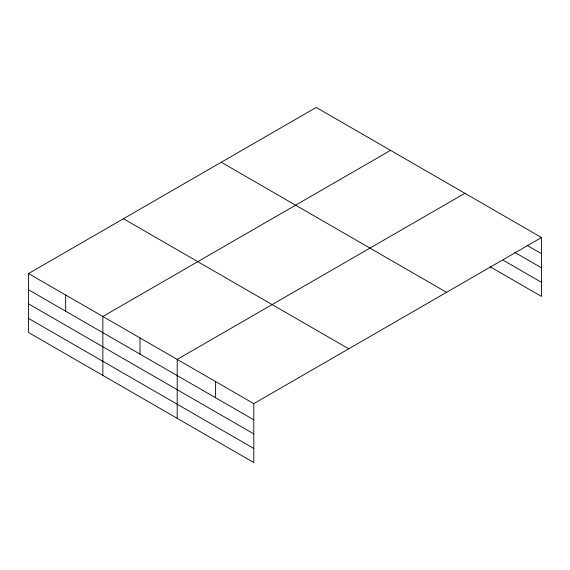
<?xml version="1.0" encoding="UTF-8"?>
<svg xmlns="http://www.w3.org/2000/svg" width="570" height="570" viewBox="0 0 570 570"><rect width="100%" height="100%" fill="white"/><g stroke="black" fill="none" stroke-linecap="round" stroke-linejoin="round"><path stroke-width="0.85" d="M541.5 237.519L316.208 107.445L28.5 273.55L28.5 332.481L253.792 462.555L253.792 403.624L541.5 237.519L541.5 296.45L490.179 266.817M390.557 150.366L102.849 316.478L102.849 375.409M464.899 193.294L177.192 359.399L177.192 418.33M526.944 245.307L541.5 253.707M514.689 252.332L541.5 267.815M503.203 260.233L541.5 282.342M221.267 162.258L446.559 292.332M123.441 218.738L348.733 348.812M28.5 273.55L253.792 403.624M28.5 289.745L253.792 419.812M28.5 303.846L253.792 433.92M28.5 318.381L253.792 448.447M215.496 381.508L215.496 397.703M140.02 337.939L140.02 354.127M65.671 295.011L65.671 311.206"/></g></svg>
